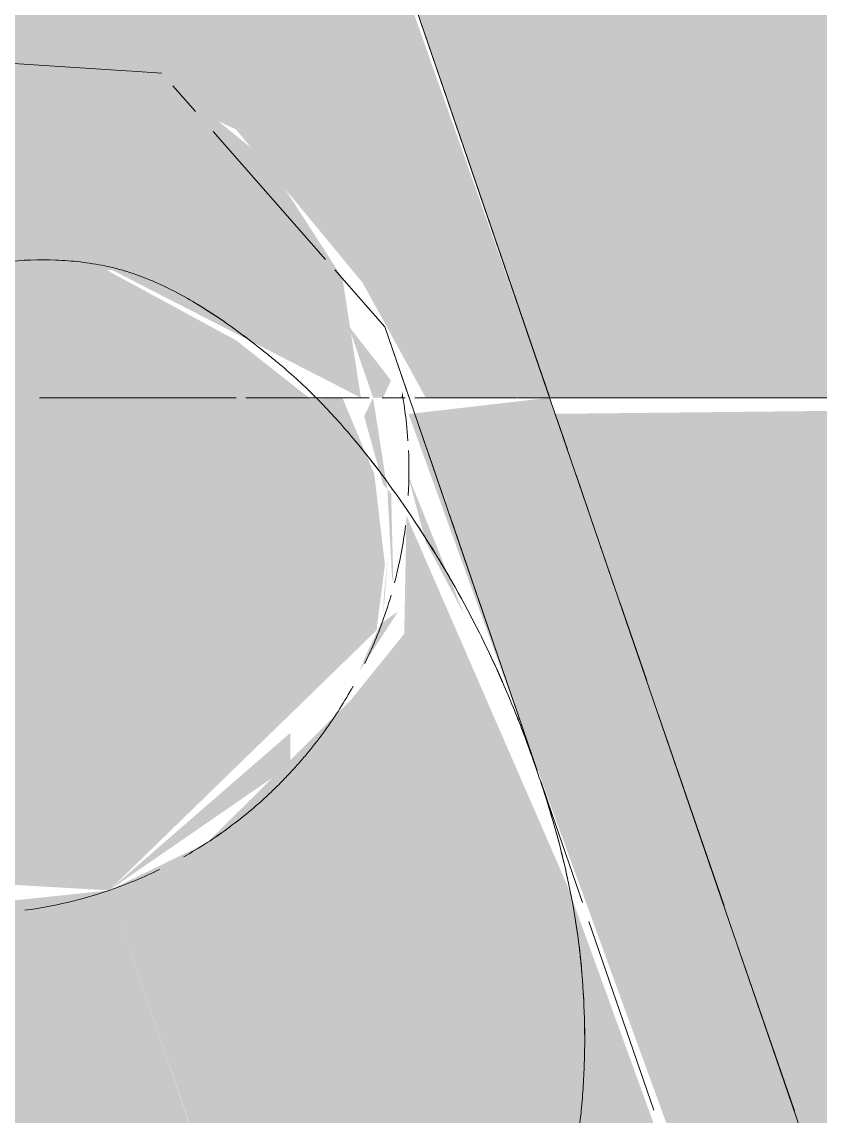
# Model space of a CAD drawing. Header units: millimetres. Extents: x 63432 to 177405, y -1987 to 27578.
# Drawn here: x 167038.39 to 167049.81, y 8829.22 to 8844.88 of the extents above; entities that cross this region are included whole.
import ezdxf

# ---------------------------------------------------------------- set-up
doc = ezdxf.new("R2010")
doc.units = ezdxf.units.MM
doc.layers.add('I-FURN-17', color=7, linetype='Continuous', lineweight=9, true_color=0x111111, transparency=0.7)
doc.layers.add('I-FURN-18', color=7, linetype='Continuous', lineweight=9, true_color=0xe2b180, transparency=0.7)
for name, color, linetype, lineweight, true_color in [('I-FURN-19', 7, 'Continuous', 9, 0x242424), ('I-FURN-20', 7, 'Continuous', 9, 0x3a3a3a), ('I-FURN-21', 7, 'Continuous', 9, 0x666666), ('I-FURN-24', 7, 'Continuous', 9, 0x1e1e1e), ('I-FURN-26', 7, 'Continuous', 9, 0x2d2d2d), ('I-FURN-28', 7, 'Continuous', 9, 0x1a1a1a), ('I-FURN-30', 7, 'Continuous', 9, 0x4c4c4c), ('I-FURN-35', 7, 'Continuous', 9, 0x171717), ('I-FURN-37', 7, 'Continuous', 9, 0x584c3f), ('I-FURN-38', 7, 'Continuous', 9, 0xa58c72), ('I-FURN-39', 7, 'Continuous', 9, 0x151515), ('I-FURN-48', 7, 'Continuous', 9, 0x131313), ('I-FURN-55', 7, 'Continuous', 9, 0x3d3731), ('I-FURN-56', 7, 'Continuous', 9, 0x514840), ('I-FURN-6', 7, 'Continuous', 9, 0xc0c0c0), ('I-FURN-61', 7, 'Continuous', 9, 0xcabbac), ('I-FURN-62', 7, 'Continuous', 9, 0x8b8b8b), ('I-FURN-63', 7, 'Continuous', 9, 0x4c443d), ('I-FURN-64', 7, 'Continuous', 9, 0x665b51), ('I-FURN-65', 7, 'Continuous', 9, 0x8b7c6d), ('I-FURN-66', 7, 'Continuous', 9, 0x6e6155), ('I-FURN-67', 7, 'Continuous', 9, 0x332d27), ('I-FURN-68', 7, 'Continuous', 9, 0x423a31), ('I-FURN-70', 7, 'Continuous', 9, 0x786d63), ('I-FURN-71', 7, 'Continuous', 9, 0xa59687), ('I-FURN-75', 7, 'Continuous', 9, 0x6b635c), ('I-FURN-77', 7, 'Continuous', 9, 0x92877d), ('I-FURN-78', 7, 'Continuous', 9, 0x58514a)]:
    doc.layers.add(name, color=color, linetype=linetype, lineweight=lineweight, true_color=true_color)

# ---------------------------------------------------------------- blocks, each defined once
blk = doc.blocks.new('Chair - Tablet Arm - Chair - Tablet Arm-V83-Развертка 3_12-6')
at = {"layer": 'I-FURN-17'}
h = blk.add_hatch(color=256, dxfattribs=at)
h.paths.add_polyline_path([(-76976.841, 8450), (-76976.135, 8450), (-77105.424, 8826.8), (-77107.355, 8826.8), (-77105.424, 8820.865), (-77102.304, 8812.132), (-76978.144, 8450)])
h.paths.add_polyline_path([(-77115.982, 8832.447), (-77112.157, 8836.168), (-77112.035, 8837.109), (-77112.188, 8838.407), (-77113.123, 8839.5), (-77120.404, 8839.5), (-77121.068, 8837.606), (-77121.214, 8835.208), (-77120.579, 8832.787), (-77119.639, 8832.657), (-77116.774, 8832.493)])
h.paths.add_polyline_path([(-77121.824, 8852.2), (-77114.032, 8852.2), (-77175.226, 9030.683), (-77187.239, 9026.564), (-77127.204, 8852.2), (-77122.05, 8852.2)])
for points in [[(-77111.831, 8839.5), (-77111.846, 8839.737), (-77111.832, 8839.501)], [(-77111.778, 8839.5), (-77111.778, 8839.581), (-77111.8, 8839.5)], [(-77112.188, 8838.407), (-77112.644, 8839.5), (-77113.107, 8839.481), (-77112.439, 8838.7)], [(-77112, 8838.187), (-77112.205, 8839.5), (-77112.333, 8839.235), (-77112.061, 8838.258)], [(-77105.76, 8826.8), (-77105.335, 8826.833), (-77109.678, 8839.5), (-77111.698, 8839.266), (-77110.691, 8836.486), (-77107.167, 8826.8), (-77105.988, 8826.8)], [(-77110.903, 8836.401), (-77111.707, 8838.396), (-77111.452, 8837.434), (-77110.964, 8836.515)]]:
    blk.add_hatch(color=256, dxfattribs=at).paths.add_polyline_path(points)
h = blk.add_hatch(color=256, dxfattribs=at)
h.paths.add_polyline_path([(-77317.615, 8826.8), (-77120.695, 8826.863), (-77124.356, 8839.031), (-77124.496, 8839.5), (-77315.015, 8839.231), (-77316.609, 8834.517), (-77319.241, 8826.8), (-77318.159, 8826.8)])
h.paths.add_polyline_path([(-77105.323, 8826.8), (-77088.041, 8826.8), (-77088.041, 8839.5), (-77109.598, 8839.269), (-77105.335, 8826.833)])
h = blk.add_hatch(color=256, dxfattribs=at)
h.paths.add_polyline_path([(-77115.982, 8832.447), (-77113.387, 8834.238), (-77113.387, 8834.704), (-77115.966, 8832.462)])
h.paths.add_polyline_path([(-77111.915, 8836.837), (-77111.946, 8838.124), (-77112, 8838.187), (-77111.935, 8836.953)])
h = blk.add_hatch(color=256, dxfattribs=at)
h.paths.add_polyline_path([(-77107.851, 8826.8), (-77107.378, 8826.874), (-77109.433, 8832.533), (-77111.727, 8837.81), (-77111.759, 8836.12), (-77112.53, 8835.166), (-77114.579, 8833.131), (-77115.982, 8832.447), (-77114.039, 8826.8), (-77108.12, 8826.8)])
h.paths.add_polyline_path([(-77113.529, 8834.015), (-77113.076, 8834.563), (-77113.526, 8834.02)])
h.paths.add_polyline_path([(-77112.401, 8835.584), (-77111.846, 8836.441), (-77112.096, 8836.264), (-77112.296, 8835.836)])
h = blk.add_hatch(color=256, dxfattribs=at)
h.paths.add_polyline_path([(-77111.863, 8820.434), (-77106.007, 8822.442), (-77107.484, 8826.8), (-77114.046, 8826.8), (-77111.916, 8820.588)])
h.paths.add_polyline_path([(-77112.058, 8836.405), (-77111.988, 8837.259), (-77112.05, 8836.672)])
h = blk.add_hatch(color=256, dxfattribs=at)
h.paths.add_polyline_path([(-77120.263, 8826.8), (-77114.063, 8826.85), (-77115.982, 8832.447), (-77118.792, 8832.149), (-77120.623, 8832.3), (-77121.008, 8832.607), (-77121.893, 8833.045), (-77122.831, 8833.851), (-77120.719, 8827.429), (-77120.504, 8826.8)])
h.paths.add_polyline_path([(-77120.78, 8832.722), (-77121.074, 8832.916), (-77121.789, 8833.001), (-77121.454, 8832.761), (-77120.991, 8832.735)])
at = {"layer": 'I-FURN-18'}
h = blk.add_hatch(color=256, dxfattribs=at)
h.paths.add_polyline_path([(-77127.34, 8839.5), (-77124.151, 8839.5), (-77124.065, 8842.304), (-77127.458, 8852.2), (-77156.5, 8852.2), (-77156.5, 8839.5), (-77131.162, 8839.5)])
h.paths.add_polyline_path([(-77093.142, 8839.5), (-77086.1, 8839.727), (-77080.3, 8840.405), (-77080.3, 8852.2), (-77113.951, 8851.964), (-77109.678, 8839.5), (-77102.618, 8839.5)])
h = blk.add_hatch(color=256, dxfattribs=at)
h.paths.add_polyline_path([(-77115.561, 8839.5), (-77113.123, 8839.5), (-77114.166, 8840.322), (-77116.116, 8841.38), (-77118.942, 8841.08), (-77120.224, 8839.5), (-77116.045, 8839.5)])
h.paths.add_polyline_path([(-77109.678, 8839.5), (-77114.166, 8852.2), (-77127.458, 8852.2), (-77123.519, 8841.378), (-77122.331, 8843.079), (-77119.733, 8844.5), (-77116.909, 8844.623), (-77114.166, 8843.34), (-77112.352, 8841.141), (-77111.452, 8839.5), (-77110.129, 8839.5)])
for points in [[(-77121.229, 8839.5), (-77120.404, 8839.5), (-77119.733, 8840.342), (-77118.515, 8841.126), (-77115.943, 8841.33), (-77112.379, 8839.5), (-77112.644, 8841.215), (-77113.726, 8842.894), (-77115.023, 8843.95), (-77117.291, 8844.76), (-77120.639, 8844.128), (-77122.503, 8842.972), (-77123.6, 8840.95), (-77122.879, 8839.5), (-77121.601, 8839.5)], [(-77112.061, 8839.5), (-77111.949, 8839.749), (-77112.559, 8840.532), (-77112.205, 8839.5)]]:
    blk.add_hatch(color=256, dxfattribs=at).paths.add_polyline_path(points)
at = {"layer": 'I-FURN-19'}
for p, q in [((-77111.621, 8839.306), (-77111.429, 8838.747)), ((-77111.404, 8838.675), (-77111.309, 8838.396)), ((-77110.183, 8835.113), (-77109.868, 8834.194)), ((-77109.8, 8833.995), (-77109.642, 8833.534)), ((-77109.642, 8833.534), (-77109.21, 8832.275)), ((-77109.116, 8832), (-77108.19, 8829.301))]:
    blk.add_line(p, q, dxfattribs=at)
for points in [[(-77111.611, 8837.733), (-77111.512, 8837.584), (-77111.416, 8837.433), (-77111.322, 8837.28)], [(-77111.309, 8837.258), (-77111.202, 8837.084), (-77111.098, 8836.907), (-77110.998, 8836.728)], [(-77114.579, 8833.131), (-77114.689, 8833.06), (-77114.8, 8832.992), (-77114.914, 8832.928)], [(-77115.259, 8832.746), (-77115.494, 8832.632), (-77115.735, 8832.532), (-77115.982, 8832.447)], [(-77115.982, 8832.447), (-77115.735, 8832.532), (-77115.494, 8832.632), (-77115.259, 8832.746)], [(-77117.188, 8832.162), (-77116.778, 8832.218), (-77116.373, 8832.313), (-77115.982, 8832.447)], [(-77115.982, 8832.447), (-77116.373, 8832.313), (-77116.778, 8832.217), (-77117.188, 8832.162)]]:
    blk.add_open_spline(points, degree=3, dxfattribs=at)
for points, knots in [([(-77111.946, 8836.674), (-77112.008, 8836.463), (-77112.121, 8836.137), (-77112.269, 8835.806), (-77112.322, 8835.696)], [0.5, 0.5, 0.5, 0.5, 0.5625, 0.59375, 0.59375, 0.59375, 0.59375]), ([(-77112.322, 8835.696), (-77112.269, 8835.806), (-77112.121, 8836.137), (-77112.008, 8836.463), (-77111.946, 8836.674)], [0.40625, 0.40625, 0.40625, 0.40625, 0.4375, 0.5, 0.5, 0.5, 0.5]), ([(-77114.914, 8832.928), (-77114.8, 8832.992), (-77114.577, 8833.127), (-77114.256, 8833.351), (-77113.948, 8833.594), (-77113.705, 8833.812), (-77113.566, 8833.948), (-77113.521, 8833.995)], [0.09375, 0.09375, 0.09375, 0.09375, 0.125, 0.15625, 0.1875, 0.21875, 0.234375, 0.234375, 0.234375, 0.234375]), ([(-77113.521, 8833.995), (-77113.566, 8833.948), (-77113.705, 8833.812), (-77113.948, 8833.594), (-77114.256, 8833.351), (-77114.47, 8833.202), (-77114.579, 8833.131)], [0.765625, 0.765625, 0.765625, 0.765625, 0.78125, 0.8125, 0.84375, 0.875, 0.875, 0.875, 0.875])]:
    blk.add_open_spline(points, degree=3, knots=knots, dxfattribs=at)
at = {"layer": 'I-FURN-20'}
blk.add_line((-77109.868, 8834.194), (-77110.183, 8835.113), dxfattribs=at)
for points, knots in [([(-77110.218, 8835.113), (-77110.124, 8834.883), (-77110.007, 8834.579), (-77109.897, 8834.269), (-77109.872, 8834.195)], [-0.55555556, -0.55555556, -0.55555556, -0.55555556, -0.52777778, -0.51915462, -0.51915462, -0.51915462, -0.51915462]), ([(-77109.805, 8833.998), (-77109.772, 8833.899), (-77109.624, 8833.439), (-77109.5, 8832.977), (-77109.421, 8832.613)], [-0.51148303, -0.51148303, -0.51148303, -0.51148303, -0.5, -0.45815827, -0.45815827, -0.45815827, -0.45815827])]:
    blk.add_open_spline(points, degree=3, knots=knots, dxfattribs=at)
at = {"layer": 'I-FURN-24'}
for points in [[(-77111.706, 8838.883), (-77111.718, 8839.064), (-77111.735, 8839.207), (-77111.749, 8839.309)], [(-77111.898, 8836.849), (-77111.822, 8837.138), (-77111.772, 8837.414), (-77111.74, 8837.669)], [(-77114.579, 8833.131), (-77114.689, 8833.06), (-77114.8, 8832.992), (-77114.914, 8832.928)], [(-77115.259, 8832.746), (-77115.494, 8832.632), (-77115.735, 8832.532), (-77115.982, 8832.447)], [(-77115.982, 8832.447), (-77116.373, 8832.313), (-77116.778, 8832.217), (-77117.188, 8832.162)]]:
    blk.add_open_spline(points, degree=3, dxfattribs=at)
for points, knots in [([(-77111.946, 8836.674), (-77112.008, 8836.463), (-77112.121, 8836.137), (-77112.269, 8835.806), (-77112.322, 8835.696)], [0.5, 0.5, 0.5, 0.5, 0.5625, 0.59375, 0.59375, 0.59375, 0.59375]), ([(-77113.521, 8833.995), (-77113.566, 8833.948), (-77113.705, 8833.812), (-77113.948, 8833.594), (-77114.256, 8833.351), (-77114.47, 8833.202), (-77114.579, 8833.131)], [0.765625, 0.765625, 0.765625, 0.765625, 0.78125, 0.8125, 0.84375, 0.875, 0.875, 0.875, 0.875])]:
    blk.add_open_spline(points, degree=3, knots=knots, dxfattribs=at)
at = {"layer": 'I-FURN-26'}
for p, q in [((-77111.121, 8837.848), (-77111.413, 8838.7)), ((-77110.726, 8836.696), (-77111.113, 8837.826)), ((-77110.286, 8835.412), (-77110.703, 8836.63))]:
    blk.add_line(p, q, dxfattribs=at)
for points, knots in [([(-77112.322, 8835.696), (-77112.269, 8835.806), (-77112.121, 8836.137), (-77112.008, 8836.463), (-77111.946, 8836.674)], [0.40625, 0.40625, 0.40625, 0.40625, 0.4375, 0.5, 0.5, 0.5, 0.5]), ([(-77114.579, 8833.131), (-77114.47, 8833.202), (-77114.256, 8833.351), (-77113.948, 8833.594), (-77113.705, 8833.812), (-77113.566, 8833.948), (-77113.521, 8833.995)], [0.125, 0.125, 0.125, 0.125, 0.15625, 0.1875, 0.21875, 0.234375, 0.234375, 0.234375, 0.234375]), ([(-77109.307, 8832.005), (-77109.282, 8831.847), (-77109.25, 8831.605), (-77109.226, 8831.361), (-77109.218, 8831.277)], [-0.43480809, -0.43480809, -0.43480809, -0.43480809, -0.41666667, -0.40709499, -0.40709499, -0.40709499, -0.40709499]), ([(-77109.198, 8831.01), (-77109.194, 8830.938), (-77109.177, 8830.622), (-77109.173, 8830.183), (-77109.193, 8829.699), (-77109.21, 8829.46), (-77109.221, 8829.341)], [-0.3969804, -0.3969804, -0.3969804, -0.3969804, -0.38888889, -0.36111111, -0.34722222, -0.33333333, -0.33333333, -0.33333333, -0.33333333])]:
    blk.add_open_spline(points, degree=3, knots=knots, dxfattribs=at)
for points in [[(-77110.853, 8836.462), (-77110.673, 8836.124), (-77110.505, 8835.777), (-77110.351, 8835.425)], [(-77114.914, 8832.928), (-77114.8, 8832.992), (-77114.689, 8833.06), (-77114.579, 8833.131)], [(-77115.982, 8832.447), (-77115.735, 8832.532), (-77115.494, 8832.632), (-77115.259, 8832.746)], [(-77117.188, 8832.162), (-77116.778, 8832.218), (-77116.373, 8832.313), (-77115.982, 8832.447)]]:
    blk.add_open_spline(points, degree=3, dxfattribs=at)
at = {"layer": 'I-FURN-28'}
for p, q in [((-77111.309, 8838.396), (-77111.121, 8837.848)), ((-77111.113, 8837.826), (-77110.726, 8836.696)), ((-77110.703, 8836.63), (-77110.286, 8835.412))]:
    blk.add_line(p, q, dxfattribs=at)
for points in [[(-77111.749, 8839.309), (-77111.766, 8839.435), (-77111.778, 8839.497), (-77111.778, 8839.5)], [(-77111.749, 8839.309), (-77111.735, 8839.207), (-77111.718, 8839.064), (-77111.706, 8838.883)], [(-77111.706, 8838.883), (-77111.718, 8839.064), (-77111.735, 8839.207), (-77111.749, 8839.309)], [(-77111.74, 8837.669), (-77111.772, 8837.414), (-77111.822, 8837.138), (-77111.898, 8836.849)], [(-77111.898, 8836.849), (-77111.822, 8837.138), (-77111.772, 8837.414), (-77111.74, 8837.669)], [(-77113.132, 8834.426), (-77113.05, 8834.526), (-77112.892, 8834.731), (-77112.677, 8835.048), (-77112.55, 8835.262), (-77112.491, 8835.37)], [(-77113.387, 8834.135), (-77113.343, 8834.182), (-77113.257, 8834.278), (-77113.173, 8834.377), (-77113.132, 8834.426)]]:
    blk.add_open_spline(points, degree=3, dxfattribs=at)
at = {"layer": 'I-FURN-30'}
for p, q in [((-77109.423, 8838.758), (-77109.598, 8839.269)), ((-77109.116, 8837.861), (-77109.299, 8838.396)), ((-77108.729, 8836.732), (-77109.082, 8837.763)), ((-77108.289, 8835.45), (-77108.669, 8836.559)), ((-77107.183, 8832.224), (-77108.12, 8834.957)), ((-77106.177, 8829.29), (-77107.098, 8831.975))]:
    blk.add_line(p, q, dxfattribs=at)
blk.add_open_spline([(-77112.979, 8839.459), (-77112.81, 8839.285), (-77112.518, 8838.96), (-77112.245, 8838.618), (-77112.129, 8838.465)], degree=3, knots=[-0.75, -0.75, -0.75, -0.75, -0.72222222, -0.70046359, -0.70046359, -0.70046359, -0.70046359], dxfattribs=at)
at = {"layer": 'I-FURN-35'}
for points in [[(-77111.778, 8839.5), (-77111.778, 8839.497), (-77111.766, 8839.435), (-77111.749, 8839.309)], [(-77111.749, 8839.309), (-77111.766, 8839.435), (-77111.778, 8839.497), (-77111.778, 8839.5)], [(-77111.749, 8839.309), (-77111.735, 8839.207), (-77111.718, 8839.064), (-77111.706, 8838.883)], [(-77111.701, 8838.1), (-77111.687, 8838.344), (-77111.69, 8838.561), (-77111.698, 8838.746)], [(-77111.74, 8837.669), (-77111.772, 8837.414), (-77111.822, 8837.138), (-77111.898, 8836.849)], [(-77112.491, 8835.37), (-77112.55, 8835.262), (-77112.677, 8835.048), (-77112.892, 8834.731), (-77113.05, 8834.526), (-77113.132, 8834.426)], [(-77113.132, 8834.426), (-77113.05, 8834.526), (-77112.892, 8834.731), (-77112.677, 8835.048), (-77112.55, 8835.262), (-77112.491, 8835.37)], [(-77113.132, 8834.426), (-77113.173, 8834.377), (-77113.257, 8834.278), (-77113.343, 8834.182), (-77113.387, 8834.135)], [(-77113.387, 8834.135), (-77113.343, 8834.182), (-77113.257, 8834.278), (-77113.173, 8834.377), (-77113.132, 8834.426)]]:
    blk.add_open_spline(points, degree=3, dxfattribs=at)
at = {"layer": 'I-FURN-37'}
for p, q in [((-77118.717, 8844.372), (-77115.66, 8844.175)), ((-77115.07, 8843.967), (-77114.746, 8843.598)), ((-77114.494, 8843.311), (-77112.884, 8841.48)), ((-77112.752, 8841.33), (-77112.311, 8840.827)), ((-77113.049, 8839.5), (-77112.261, 8839.5)), ((-77110.342, 8839.5), (-77111.607, 8839.5)), ((-77109.678, 8839.5), (-77110.129, 8839.5))]:
    blk.add_line(p, q, dxfattribs=at)
at = {"layer": 'I-FURN-38'}
for p, q in [((-77115.651, 8844.174), (-77115.228, 8844.147)), ((-77112.035, 8840.514), (-77111.687, 8839.5)), ((-77116.979, 8839.5), (-77114.166, 8839.5)), ((-77114.026, 8839.5), (-77113.049, 8839.5))]:
    blk.add_line(p, q, dxfattribs=at)
at = {"layer": 'I-FURN-39'}
for points in [[(-77111.778, 8839.5), (-77111.778, 8839.497), (-77111.766, 8839.435), (-77111.749, 8839.309)], [(-77111.698, 8838.746), (-77111.69, 8838.561), (-77111.687, 8838.344), (-77111.701, 8838.1)], [(-77111.701, 8838.1), (-77111.687, 8838.344), (-77111.69, 8838.561), (-77111.698, 8838.746)], [(-77112.491, 8835.37), (-77112.55, 8835.262), (-77112.677, 8835.048), (-77112.892, 8834.731), (-77113.05, 8834.526), (-77113.132, 8834.426)], [(-77113.132, 8834.426), (-77113.173, 8834.377), (-77113.257, 8834.278), (-77113.343, 8834.182), (-77113.387, 8834.135)]]:
    blk.add_open_spline(points, degree=3, dxfattribs=at)
at = {"layer": 'I-FURN-48'}
blk.add_open_spline([(-77111.698, 8838.746), (-77111.69, 8838.561), (-77111.687, 8838.344), (-77111.701, 8838.1)], degree=3, dxfattribs=at)
at = {"layer": 'I-FURN-55'}
blk.add_line((-77109.458, 8839.5), (-77102.618, 8839.5), dxfattribs=at)
at = {"layer": 'I-FURN-56'}
blk.add_line((-77088.041, 8839.5), (-77109.678, 8839.5), dxfattribs=at)
at = {"layer": 'I-FURN-63'}
for p, q in [((-77112.261, 8839.5), (-77113.049, 8839.5)), ((-77110.139, 8839.5), (-77111.45, 8839.5)), ((-77109.458, 8839.5), (-77109.919, 8839.5))]:
    blk.add_line(p, q, dxfattribs=at)
at = {"layer": 'I-FURN-64'}
for points, knots in [([(-77117.649, 8841.422), (-77117.589, 8841.431), (-77117.284, 8841.469), (-77116.863, 8841.484), (-77116.45, 8841.452), (-77116.276, 8841.428), (-77116.218, 8841.418)], [-0.95127, -0.95127, -0.95127, -0.95127, -0.94444444, -0.91666667, -0.90277778, -0.89583333, -0.89583333, -0.89583333, -0.89583333]), ([(-77116.045, 8841.387), (-77115.987, 8841.376), (-77115.872, 8841.349), (-77115.644, 8841.283), (-77115.249, 8841.134), (-77114.775, 8840.883), (-77114.427, 8840.653), (-77114.292, 8840.558)], [-0.88888889, -0.88888889, -0.88888889, -0.88888889, -0.88194444, -0.875, -0.86111111, -0.83333333, -0.81509179, -0.81509179, -0.81509179, -0.81509179]), ([(-77114.083, 8840.407), (-77113.983, 8840.332), (-77113.836, 8840.218), (-77113.646, 8840.065), (-77113.461, 8839.912), (-77113.237, 8839.715), (-77113.064, 8839.546), (-77112.979, 8839.459)], [-0.80555556, -0.80555556, -0.80555556, -0.80555556, -0.79166667, -0.78472222, -0.77777778, -0.76388889, -0.75, -0.75, -0.75, -0.75])]:
    blk.add_open_spline(points, degree=3, knots=knots, dxfattribs=at)
at = {"layer": 'I-FURN-65'}
for p, q in [((-77111.687, 8839.5), (-77112.035, 8840.514)), ((-77114.166, 8839.5), (-77116.979, 8839.5)), ((-77113.049, 8839.5), (-77114.026, 8839.5))]:
    blk.add_line(p, q, dxfattribs=at)
at = {"layer": 'I-FURN-66'}
blk.add_line((-77088.041, 8839.5), (-77109.678, 8839.5), dxfattribs=at)
at = {"layer": 'I-FURN-67'}
for p, q in [((-77111.45, 8839.5), (-77110.139, 8839.5)), ((-77109.919, 8839.5), (-77109.458, 8839.5))]:
    blk.add_line(p, q, dxfattribs=at)
at = {"layer": 'I-FURN-68'}
for p, q in [((-77110.342, 8839.5), (-77111.607, 8839.5)), ((-77109.678, 8839.5), (-77110.129, 8839.5))]:
    blk.add_line(p, q, dxfattribs=at)
at = {"layer": 'I-FURN-71'}
blk.add_line((-77109.678, 8839.5), (-77113.951, 8851.964), dxfattribs=at)
at = {"layer": 'I-FURN-75'}
blk.add_line((-77081.764, 8839.5), (-77109.458, 8839.5), dxfattribs=at)
blk = doc.blocks.new('Chair - Tablet Arm - Chair - Tablet Arm-V90-Развертка 3_12-6')
at = {"layer": 'I-FURN-20'}
for p, q in [((-77111.309, 8838.396), (-77111.121, 8837.848)), ((-77111.113, 8837.826), (-77110.726, 8836.696)), ((-77110.703, 8836.63), (-77110.286, 8835.412))]:
    blk.add_line(p, q, dxfattribs=at)
for points in [[(-77111.778, 8839.5), (-77111.778, 8839.497), (-77111.766, 8839.435), (-77111.749, 8839.309)], [(-77111.749, 8839.309), (-77111.735, 8839.207), (-77111.718, 8839.064), (-77111.706, 8838.883)], [(-77111.698, 8838.746), (-77111.69, 8838.561), (-77111.687, 8838.344), (-77111.701, 8838.1)], [(-77111.701, 8838.1), (-77111.687, 8838.344), (-77111.69, 8838.561), (-77111.698, 8838.746)], [(-77111.74, 8837.669), (-77111.772, 8837.414), (-77111.822, 8837.138), (-77111.898, 8836.849)]]:
    blk.add_open_spline(points, degree=3, dxfattribs=at)
blk.add_open_spline([(-77112.491, 8835.37), (-77112.55, 8835.262), (-77112.677, 8835.048), (-77112.892, 8834.731), (-77113.09, 8834.475), (-77113.257, 8834.278), (-77113.343, 8834.182), (-77113.387, 8834.135)], degree=3, knots=[0.625, 0.625, 0.625, 0.625, 0.65625, 0.6875, 0.71875, 0.734375, 0.75, 0.75, 0.75, 0.75], dxfattribs=at)
at = {"layer": 'I-FURN-21'}
blk.add_line((-77112.261, 8839.5), (-77113.049, 8839.5), dxfattribs=at)
for points, knots in [([(-77111.706, 8838.883), (-77111.718, 8839.064), (-77111.757, 8839.384), (-77111.778, 8839.497), (-77111.778, 8839.5)], [0.7743247, 0.7743247, 0.7743247, 0.7743247, 0.875, 1, 1, 1, 1]), ([(-77111.946, 8836.674), (-77112.008, 8836.463), (-77112.121, 8836.137), (-77112.269, 8835.806), (-77112.322, 8835.696)], [0.5, 0.5, 0.5, 0.5, 0.5625, 0.59375, 0.59375, 0.59375, 0.59375]), ([(-77112.322, 8835.696), (-77112.269, 8835.806), (-77112.121, 8836.137), (-77112.008, 8836.463), (-77111.946, 8836.674)], [0.40625, 0.40625, 0.40625, 0.40625, 0.4375, 0.5, 0.5, 0.5, 0.5]), ([(-77113.387, 8834.135), (-77113.343, 8834.182), (-77113.257, 8834.278), (-77113.09, 8834.475), (-77112.892, 8834.731), (-77112.677, 8835.048), (-77112.55, 8835.262), (-77112.491, 8835.37)], [0.25, 0.25, 0.25, 0.25, 0.265625, 0.28125, 0.3125, 0.34375, 0.375, 0.375, 0.375, 0.375]), ([(-77113.387, 8834.135), (-77113.431, 8834.087), (-77113.52, 8833.994), (-77113.705, 8833.812), (-77113.948, 8833.594), (-77114.256, 8833.351), (-77114.577, 8833.127), (-77114.8, 8832.992), (-77114.914, 8832.928)], [0.75, 0.75, 0.75, 0.75, 0.765625, 0.78125, 0.8125, 0.84375, 0.875, 0.90625, 0.90625, 0.90625, 0.90625]), ([(-77114.914, 8832.928), (-77114.8, 8832.992), (-77114.577, 8833.127), (-77114.256, 8833.351), (-77113.948, 8833.594), (-77113.705, 8833.812), (-77113.52, 8833.994), (-77113.431, 8834.087), (-77113.387, 8834.135)], [0.09375, 0.09375, 0.09375, 0.09375, 0.125, 0.15625, 0.1875, 0.21875, 0.234375, 0.25, 0.25, 0.25, 0.25])]:
    blk.add_open_spline(points, degree=3, knots=knots, dxfattribs=at)
for points in [[(-77111.898, 8836.849), (-77111.822, 8837.138), (-77111.772, 8837.414), (-77111.74, 8837.669)], [(-77115.259, 8832.746), (-77115.494, 8832.632), (-77115.735, 8832.532), (-77115.982, 8832.447)], [(-77115.982, 8832.447), (-77115.735, 8832.532), (-77115.494, 8832.632), (-77115.259, 8832.746)], [(-77117.188, 8832.162), (-77116.778, 8832.218), (-77116.373, 8832.313), (-77115.982, 8832.447)], [(-77115.982, 8832.447), (-77116.373, 8832.313), (-77116.778, 8832.217), (-77117.188, 8832.162)]]:
    blk.add_open_spline(points, degree=3, dxfattribs=at)
at = {"layer": 'I-FURN-26'}
blk.add_open_spline([(-77111.698, 8838.746), (-77111.69, 8838.561), (-77111.687, 8838.344), (-77111.701, 8838.1)], degree=3, dxfattribs=at)
at = {"layer": 'I-FURN-30'}
for p, q in [((-77111.748, 8839.5), (-77112.077, 8839.5)), ((-77111.621, 8839.306), (-77111.429, 8838.747)), ((-77111.404, 8838.675), (-77111.309, 8838.396)), ((-77110.183, 8835.113), (-77109.868, 8834.194)), ((-77109.116, 8832), (-77108.19, 8829.301))]:
    blk.add_line(p, q, dxfattribs=at)
at = {"layer": 'I-FURN-30', "flags": 128}
blk.add_lwpolyline([(-77109.8, 8833.995), (-77109.642, 8833.534), (-77109.21, 8832.275)], dxfattribs=at)
at = {"layer": 'I-FURN-30'}
for points, knots in [([(-77111.778, 8839.5), (-77111.778, 8839.497), (-77111.757, 8839.384), (-77111.718, 8839.064), (-77111.706, 8838.883)], [0, 0, 0, 0, 0.125, 0.2256753, 0.2256753, 0.2256753, 0.2256753]), ([(-77111.706, 8838.883), (-77111.718, 8839.064), (-77111.757, 8839.384), (-77111.778, 8839.497), (-77111.778, 8839.5)], [0.7743247, 0.7743247, 0.7743247, 0.7743247, 0.875, 1, 1, 1, 1]), ([(-77111.946, 8836.674), (-77112.008, 8836.463), (-77112.121, 8836.137), (-77112.269, 8835.806), (-77112.322, 8835.696)], [0.5, 0.5, 0.5, 0.5, 0.5625, 0.59375, 0.59375, 0.59375, 0.59375]), ([(-77112.491, 8835.37), (-77112.55, 8835.262), (-77112.677, 8835.048), (-77112.892, 8834.731), (-77113.09, 8834.475), (-77113.257, 8834.278), (-77113.343, 8834.182), (-77113.387, 8834.135)], [0.625, 0.625, 0.625, 0.625, 0.65625, 0.6875, 0.71875, 0.734375, 0.75, 0.75, 0.75, 0.75]), ([(-77113.387, 8834.135), (-77113.343, 8834.182), (-77113.257, 8834.278), (-77113.09, 8834.475), (-77112.892, 8834.731), (-77112.677, 8835.048), (-77112.55, 8835.262), (-77112.491, 8835.37)], [0.25, 0.25, 0.25, 0.25, 0.265625, 0.28125, 0.3125, 0.34375, 0.375, 0.375, 0.375, 0.375]), ([(-77113.387, 8834.135), (-77113.431, 8834.087), (-77113.52, 8833.994), (-77113.705, 8833.812), (-77113.948, 8833.594), (-77114.256, 8833.351), (-77114.577, 8833.127), (-77114.8, 8832.992), (-77114.914, 8832.928)], [0.75, 0.75, 0.75, 0.75, 0.765625, 0.78125, 0.8125, 0.84375, 0.875, 0.90625, 0.90625, 0.90625, 0.90625])]:
    blk.add_open_spline(points, degree=3, knots=knots, dxfattribs=at)
for points in [[(-77111.701, 8838.1), (-77111.687, 8838.344), (-77111.69, 8838.561), (-77111.698, 8838.746)], [(-77111.74, 8837.669), (-77111.772, 8837.414), (-77111.822, 8837.138), (-77111.898, 8836.849)], [(-77111.898, 8836.849), (-77111.822, 8837.138), (-77111.772, 8837.414), (-77111.74, 8837.669)], [(-77115.259, 8832.746), (-77115.494, 8832.632), (-77115.735, 8832.532), (-77115.982, 8832.447)], [(-77115.982, 8832.447), (-77116.373, 8832.313), (-77116.778, 8832.217), (-77117.188, 8832.162)]]:
    blk.add_open_spline(points, degree=3, dxfattribs=at)
at = {"layer": 'I-FURN-6'}
for p, q in [((-76971.694, 8437.047), (-77175.226, 9030.683)), ((-77080.3, 8839.5), (-77109.458, 8839.5))]:
    blk.add_line(p, q, dxfattribs=at)
blk.add_open_spline([(-77113.107, 8824.062), (-77113.421, 8824.355), (-77113.898, 8824.779), (-77114.541, 8825.314), (-77115.023, 8825.703), (-77115.507, 8826.074), (-77115.99, 8826.428), (-77116.461, 8826.777), (-77116.837, 8827.073), (-77117.129, 8827.313), (-77117.415, 8827.551), (-77117.761, 8827.85), (-77118.153, 8828.216), (-77118.519, 8828.598), (-77118.86, 8828.995), (-77119.283, 8829.537), (-77119.935, 8830.535), (-77120.353, 8831.477), (-77120.579, 8832.137)], degree=3, knots=[-1, -1, -1, -1, -0.9, -0.85, -0.8, -0.75, -0.7, -0.65, -0.6, -0.575, -0.55, -0.5, -0.45, -0.4, -0.35, -0.3, -0.2, 0, 0, 0, 0], dxfattribs=at)
at = {"layer": 'I-FURN-61'}
blk.add_line((-77088.041, 8839.5), (-77109.678, 8839.5), dxfattribs=at)
at = {"layer": 'I-FURN-62'}
for p, q in [((-77114.166, 8839.5), (-77116.979, 8839.5)), ((-77113.049, 8839.5), (-77114.026, 8839.5)), ((-77110.139, 8839.5), (-77111.45, 8839.5)), ((-77109.458, 8839.5), (-77109.919, 8839.5))]:
    blk.add_line(p, q, dxfattribs=at)
at = {"layer": 'I-FURN-62', "flags": 128}
blk.add_lwpolyline([(-77109.858, 8834.165), (-77111.521, 8839.016), (-77112.035, 8840.514)], dxfattribs=at)
at = {"layer": 'I-FURN-62'}
for points, knots in [([(-77117.649, 8841.422), (-77117.589, 8841.431), (-77117.284, 8841.469), (-77116.863, 8841.484), (-77116.45, 8841.452), (-77116.217, 8841.42), (-77116.044, 8841.389), (-77115.872, 8841.349), (-77115.644, 8841.283), (-77115.249, 8841.134), (-77114.699, 8840.843), (-77114.179, 8840.484), (-77113.836, 8840.218), (-77113.646, 8840.065), (-77113.461, 8839.912), (-77113.237, 8839.715), (-77112.891, 8839.377), (-77112.318, 8838.738), (-77111.883, 8838.143), (-77111.611, 8837.733)], [-0.95127, -0.95127, -0.95127, -0.95127, -0.9444444, -0.9166667, -0.9027778, -0.8958333, -0.8888889, -0.8819444, -0.875, -0.8611111, -0.8333333, -0.8055556, -0.7916667, -0.7847222, -0.7777778, -0.7638889, -0.75, -0.7222222, -0.6666667, -0.6666667, -0.6666667, -0.6666667]), ([(-77111.611, 8837.733), (-77111.339, 8837.323), (-77110.832, 8836.477), (-77110.302, 8835.347), (-77109.946, 8834.419), (-77109.623, 8833.463), (-77109.375, 8832.497), (-77109.235, 8831.532), (-77109.179, 8830.795), (-77109.173, 8830.183), (-77109.193, 8829.699), (-77109.218, 8829.34), (-77109.26, 8828.985), (-77109.342, 8828.515), (-77109.485, 8827.931), (-77109.662, 8827.348), (-77109.792, 8826.939), (-77109.866, 8826.705), (-77109.92, 8826.53), (-77109.977, 8826.354), (-77110.06, 8826.121), (-77110.173, 8825.831), (-77110.318, 8825.484), (-77110.515, 8825.022), (-77110.702, 8824.556), (-77110.832, 8824.142), (-77110.892, 8823.903), (-77110.93, 8823.723), (-77110.961, 8823.541), (-77110.998, 8823.298), (-77111.049, 8822.871), (-77111.083, 8822.254), (-77111.062, 8821.576), (-77111.018, 8821.144), (-77110.995, 8820.963)], [-0.6666667, -0.6666667, -0.6666667, -0.6666667, -0.6111111, -0.5555556, -0.5277778, -0.5, -0.4444444, -0.4166667, -0.3888889, -0.3611111, -0.3472222, -0.3333333, -0.3194444, -0.3055556, -0.2777778, -0.25, -0.2361111, -0.2291667, -0.2222222, -0.2152778, -0.2083333, -0.1944444, -0.1805556, -0.1666667, -0.1388889, -0.125, -0.1180556, -0.1111111, -0.1041667, -0.0972222, -0.0833333, -0.0555556, -0.0277778, -0.0080259, -0.0080259, -0.0080259, -0.0080259]), ([(-77112.322, 8835.696), (-77112.269, 8835.806), (-77112.121, 8836.137), (-77112.008, 8836.463), (-77111.946, 8836.674)], [0.40625, 0.40625, 0.40625, 0.40625, 0.4375, 0.5, 0.5, 0.5, 0.5]), ([(-77114.914, 8832.928), (-77114.8, 8832.992), (-77114.577, 8833.127), (-77114.256, 8833.351), (-77113.948, 8833.594), (-77113.705, 8833.812), (-77113.52, 8833.994), (-77113.431, 8834.087), (-77113.387, 8834.135)], [0.09375, 0.09375, 0.09375, 0.09375, 0.125, 0.15625, 0.1875, 0.21875, 0.234375, 0.25, 0.25, 0.25, 0.25])]:
    blk.add_open_spline(points, degree=3, knots=knots, dxfattribs=at)
for points in [[(-77115.982, 8832.447), (-77115.735, 8832.532), (-77115.494, 8832.632), (-77115.259, 8832.746)], [(-77117.188, 8832.162), (-77116.778, 8832.218), (-77116.373, 8832.313), (-77115.982, 8832.447)]]:
    blk.add_open_spline(points, degree=3, dxfattribs=at)
at = {"layer": 'I-FURN-70'}
for p, q in [((-77118.717, 8844.372), (-77115.66, 8844.175)), ((-77115.07, 8843.967), (-77114.746, 8843.598)), ((-77114.494, 8843.311), (-77112.884, 8841.48)), ((-77112.752, 8841.33), (-77112.311, 8840.827)), ((-77113.049, 8839.5), (-77112.261, 8839.5)), ((-77110.342, 8839.5), (-77111.607, 8839.5)), ((-77109.678, 8839.5), (-77110.129, 8839.5))]:
    blk.add_line(p, q, dxfattribs=at)
at = {"layer": 'I-FURN-71'}
for p, q in [((-77115.651, 8844.174), (-77115.228, 8844.147)), ((-77112.311, 8840.827), (-77112.035, 8840.514)), ((-77112.035, 8840.514), (-77111.687, 8839.5)), ((-77116.979, 8839.5), (-77114.166, 8839.5)), ((-77114.026, 8839.5), (-77113.049, 8839.5)), ((-77110.342, 8839.5), (-77111.607, 8839.5)), ((-77109.678, 8839.5), (-77110.129, 8839.5))]:
    blk.add_line(p, q, dxfattribs=at)
at = {"layer": 'I-FURN-75'}
blk.add_line((-77109.458, 8839.5), (-77086.1, 8839.5), dxfattribs=at)
at = {"layer": 'I-FURN-77'}
blk.add_line((-77088.041, 8839.5), (-77109.678, 8839.5), dxfattribs=at)
at = {"layer": 'I-FURN-78'}
for p, q in [((-77112.077, 8839.5), (-77111.748, 8839.5)), ((-77111.45, 8839.5), (-77110.139, 8839.5)), ((-77109.919, 8839.5), (-77109.458, 8839.5))]:
    blk.add_line(p, q, dxfattribs=at)

msp = doc.modelspace()

# ---------------------------------------------------------------- block references
at = {"layer": 'I-FURN-6'}
msp.add_blockref('Chair - Tablet Arm - Chair - Tablet Arm-V90-Развертка 3_12-6', (244155.618, 0), dxfattribs=at)
at = {"layer": 'I-FURN-61'}
msp.add_blockref('Chair - Tablet Arm - Chair - Tablet Arm-V83-Развертка 3_12-6', (244155.618, 0), dxfattribs=at)

doc.saveas('drawing.dxf')
